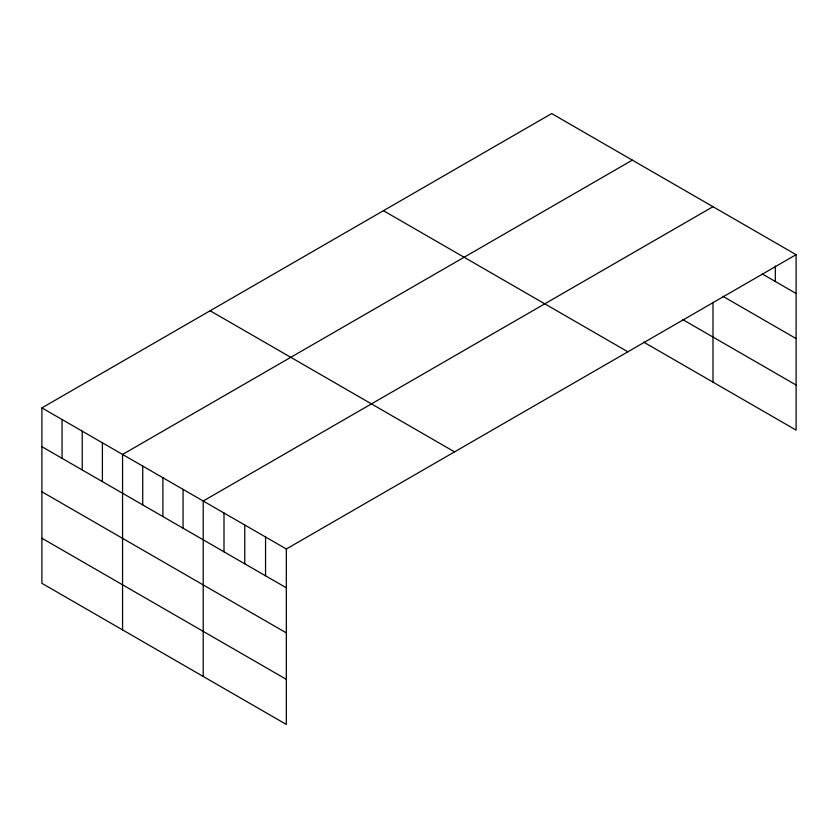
<?xml version="1.0" encoding="UTF-8"?>
<svg xmlns="http://www.w3.org/2000/svg" width="838" height="838" viewBox="0 0 838 838"><rect width="100%" height="100%" fill="white"/><g stroke="black" fill="none" stroke-linecap="round" stroke-linejoin="round"><path stroke-width="1.26" d="M796.1 254.679L286.324 548.995L286.324 724.43L41.9 583.321L41.9 407.886L551.676 113.57L796.1 254.679L796.1 430.114L643.542 342.04M632.334 160.131L122.558 454.447L122.558 629.883M712.991 206.703L203.215 501.019L203.215 676.455M762.203 273.921L796.1 293.489M722.838 296.275L796.1 338.573M682.75 319.592L796.1 385.03M383.448 210.694L627.872 351.803M210.129 310.762L454.552 451.871M41.9 407.886L286.324 548.995M41.9 446.685L286.324 587.805M41.9 491.78L286.324 632.889M41.9 538.226L286.324 679.346M775.328 265.971L775.328 281.495M712.991 302.214L712.991 382.138M265.552 537.001L265.552 575.811M244.769 525.007L244.769 563.817M223.997 513.013L223.997 551.823M183.051 489.382L183.051 528.181M162.886 477.733L162.886 516.543M142.722 466.096L142.722 504.895M102.393 442.81L102.393 481.62M82.229 431.161L82.229 469.971M62.064 419.524L62.064 458.334"/></g></svg>
